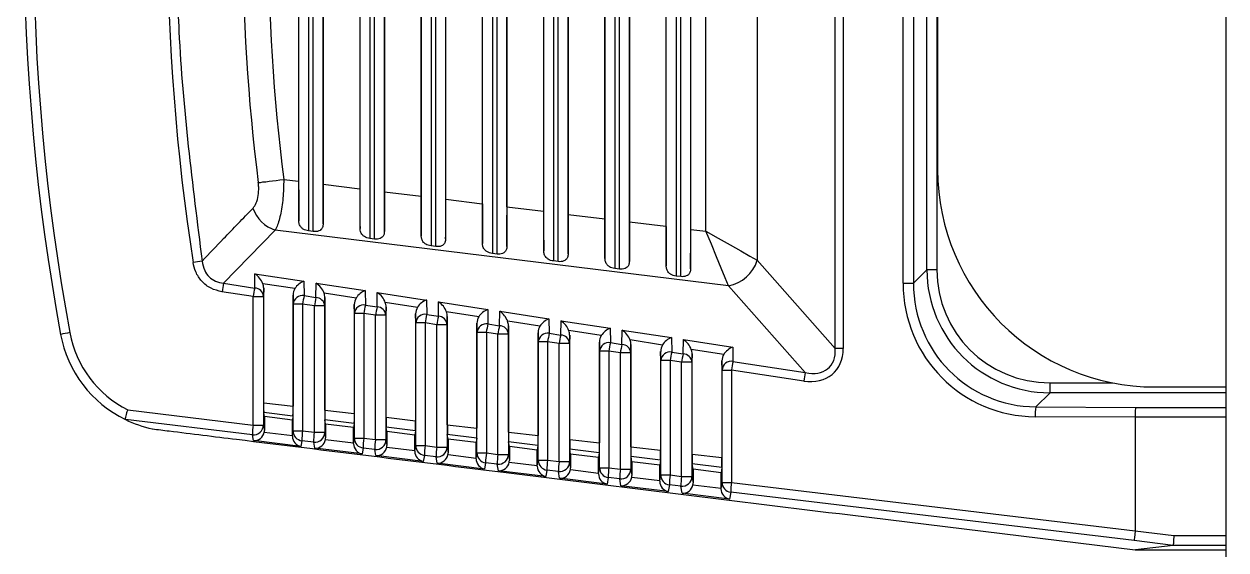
# Model space of a CAD drawing. Extents: x 16.7 to 113.1, y 4.5 to 84.5.
# Drawn here: x 48.875 to 50.092, y 35.281 to 35.814 of the extents above; entities that cross this region are included whole.
import ezdxf

# ---------------------------------------------------------------- set-up
doc = ezdxf.new("R2010")
doc.units = 0
doc.header["$MEASUREMENT"] = 0
doc.layers.add('OBJECT', color=7, linetype='CONTINUOUS')

msp = doc.modelspace()

# ---------------------------------------------------------------- linework, layer by layer
at = {"layer": 'OBJECT'}
for p, q in [((50.0917, 33.7065), (50.0917, 38.1065)), ((49.6961, 35.4855), (49.6961, 36.3274)), ((49.7042, 36.3274), (49.7042, 35.4855)), ((49.5349, 36.2541), (49.5349, 35.5588)), ((49.5396, 35.5583), (49.5396, 36.2547)), ((49.7647, 35.5515), (49.7647, 36.2615)), ((49.7752, 36.2615), (49.7752, 35.5515)), ((49.4729, 36.2465), (49.4729, 35.5664)), ((49.4776, 35.5659), (49.4776, 36.2471)), ((49.5249, 35.5691), (49.5249, 36.2439)), ((49.5496, 36.2469), (49.5496, 35.566)), ((49.7889, 35.5652), (49.7889, 36.2478)), ((49.7989, 36.2478), (49.7989, 35.5652)), ((49.3489, 36.2313), (49.3489, 35.5817)), ((49.3536, 35.5811), (49.3536, 36.2319)), ((49.4009, 35.5843), (49.4009, 36.2287)), ((49.4109, 36.2389), (49.4109, 35.5741)), ((49.4156, 35.5735), (49.4156, 36.2395)), ((49.4256, 36.2317), (49.4256, 35.5813)), ((49.4629, 35.5767), (49.4629, 36.2363)), ((49.4876, 36.2393), (49.4876, 35.5737)), ((49.617, 36.2381), (49.617, 35.5749)), ((49.2249, 36.2161), (49.2249, 35.5969)), ((49.2296, 35.5963), (49.2296, 36.2166)), ((49.2869, 36.2237), (49.2869, 35.5893)), ((49.2916, 35.5887), (49.2916, 36.2243)), ((49.3016, 36.2165), (49.3016, 35.5965)), ((49.3389, 35.5919), (49.3389, 36.221)), ((49.3636, 36.2241), (49.3636, 35.5889)), ((49.1629, 36.2084), (49.1629, 35.6045)), ((49.1676, 35.6039), (49.1676, 36.209)), ((49.2149, 35.6071), (49.2149, 36.2058)), ((49.2396, 36.2089), (49.2396, 35.6041)), ((49.2769, 35.5995), (49.2769, 36.2134)), ((49.5247, 36.2038), (49.5247, 35.6092)), ((49.5497, 35.6061), (49.5497, 36.2068)), ((49.5651, 35.6042), (49.5651, 36.2087)), ((49.1529, 35.6148), (49.1529, 36.1982)), ((49.1776, 36.2012), (49.1776, 35.6117)), ((49.4257, 35.6213), (49.4257, 36.1916)), ((49.4627, 36.1962), (49.4627, 35.6168)), ((49.4877, 35.6137), (49.4877, 36.1992)), ((49.3387, 36.1809), (49.3387, 35.632)), ((49.3637, 35.6289), (49.3637, 36.184)), ((49.4007, 36.1886), (49.4007, 35.6244)), ((49.2397, 35.6442), (49.2397, 36.1688)), ((49.2767, 36.1733), (49.2767, 35.6396)), ((49.3017, 35.6366), (49.3017, 36.1764)), ((49.1527, 36.1581), (49.1527, 35.6549)), ((49.1777, 35.6518), (49.1777, 36.1612)), ((49.2147, 36.1657), (49.2147, 35.6472)), ((49.7997, 36.1465), (49.7997, 35.6665)), ((49.1377, 35.6567), (49.1527, 35.6549)), ((49.1777, 35.6518), (49.2147, 35.6472)), ((49.2397, 35.6442), (49.2767, 35.6396)), ((49.3017, 35.6366), (49.3387, 35.632)), ((49.3637, 35.6289), (49.4007, 35.6244)), ((49.4257, 35.6213), (49.4627, 35.6168)), ((49.4877, 35.6137), (49.5247, 35.6092)), ((49.1291, 35.6054), (49.0767, 35.5515)), ((49.5879, 35.5491), (49.1291, 35.6054)), ((49.1676, 35.6039), (49.1629, 35.6045)), ((49.2296, 35.5963), (49.2249, 35.5969)), ((49.5497, 35.6061), (49.5651, 35.6042)), ((49.2916, 35.5887), (49.2869, 35.5893)), ((49.3536, 35.5811), (49.3489, 35.5817)), ((49.4156, 35.5735), (49.4109, 35.5741)), ((49.617, 35.5749), (49.6961, 35.4855)), ((49.1083, 35.5467), (49.1085, 35.5612)), ((49.1085, 35.5612), (49.1581, 35.5536)), ((49.4776, 35.5659), (49.4729, 35.5664)), ((49.5396, 35.5583), (49.5349, 35.5588)), ((49.7752, 35.5515), (49.7889, 35.5652)), ((49.7989, 35.5652), (49.7889, 35.5652)), ((49.0767, 35.5515), (49.1083, 35.5467)), ((49.149, 35.5462), (49.1165, 35.5511)), ((49.1174, 35.5465), (49.1172, 35.5381)), ((49.1174, 35.4306), (49.1174, 35.5465)), ((49.1581, 35.5536), (49.1583, 35.539)), ((49.1703, 35.5372), (49.1705, 35.5517)), ((49.1705, 35.5517), (49.2201, 35.5441)), ((49.6657, 35.4611), (49.5879, 35.5491)), ((49.7647, 35.5515), (49.7752, 35.5515)), ((49.1067, 35.5381), (49.0751, 35.5429)), ((49.1067, 35.408), (49.1067, 35.5381)), ((49.1067, 35.5381), (49.1172, 35.5381)), ((49.1172, 35.5381), (49.1172, 35.408)), ((49.1473, 35.5304), (49.1471, 35.5395)), ((49.1471, 35.5395), (49.1471, 35.4271)), ((49.1583, 35.539), (49.1703, 35.5372)), ((49.211, 35.5366), (49.1785, 35.5416)), ((49.1793, 35.537), (49.1792, 35.5286)), ((49.1793, 35.4232), (49.1793, 35.537)), ((49.2201, 35.5441), (49.2203, 35.5295)), ((49.2322, 35.5276), (49.2324, 35.5422)), ((49.2324, 35.5422), (49.2821, 35.5345)), ((49.2821, 35.5345), (49.2824, 35.52)), ((49.1567, 35.5304), (49.1473, 35.5304)), ((49.1473, 35.402), (49.1473, 35.5304)), ((49.1687, 35.5286), (49.1567, 35.5304)), ((49.1567, 35.5304), (49.1567, 35.402)), ((49.1792, 35.5286), (49.1687, 35.5286)), ((49.1687, 35.4006), (49.1687, 35.5286)), ((49.1792, 35.5286), (49.1792, 35.4006)), ((49.2093, 35.5209), (49.2091, 35.53)), ((49.2091, 35.53), (49.2091, 35.4196)), ((49.2203, 35.5295), (49.2322, 35.5276)), ((49.273, 35.5271), (49.2405, 35.5321)), ((49.2413, 35.5275), (49.2412, 35.5191)), ((49.2413, 35.4158), (49.2413, 35.5275)), ((49.2942, 35.5181), (49.2944, 35.5327)), ((49.2944, 35.5327), (49.3442, 35.525)), ((49.3351, 35.5176), (49.3025, 35.5226)), ((49.3442, 35.525), (49.3444, 35.5104)), ((49.3562, 35.5086), (49.3564, 35.5232)), ((49.3564, 35.5232), (49.4062, 35.5155)), ((49.2188, 35.5209), (49.2093, 35.5209)), ((49.2093, 35.3946), (49.2093, 35.5209)), ((49.2306, 35.5191), (49.2188, 35.5209)), ((49.2188, 35.5209), (49.2188, 35.3946)), ((49.2412, 35.5191), (49.2306, 35.5191)), ((49.2306, 35.3932), (49.2306, 35.5191)), ((49.2412, 35.5191), (49.2412, 35.3932)), ((49.2713, 35.5114), (49.2712, 35.5205)), ((49.2712, 35.5205), (49.2712, 35.4122)), ((49.2808, 35.5114), (49.2713, 35.5114)), ((49.2713, 35.3871), (49.2713, 35.5114)), ((49.2926, 35.5095), (49.2808, 35.5114)), ((49.2808, 35.5114), (49.2808, 35.3871)), ((49.2824, 35.52), (49.2942, 35.5181)), ((49.3033, 35.518), (49.3031, 35.5095)), ((49.3033, 35.4083), (49.3033, 35.518)), ((49.3333, 35.5018), (49.3332, 35.511)), ((49.3332, 35.511), (49.3332, 35.4047)), ((49.3444, 35.5104), (49.3562, 35.5086)), ((49.3971, 35.5081), (49.3644, 35.5131)), ((49.4062, 35.5155), (49.4064, 35.5009)), ((49.4181, 35.4991), (49.4184, 35.5136)), ((49.4184, 35.5136), (49.4682, 35.506)), ((49.3031, 35.5095), (49.2926, 35.5095)), ((49.2926, 35.3857), (49.2926, 35.5095)), ((49.3031, 35.5095), (49.3031, 35.3857)), ((49.3428, 35.5018), (49.3333, 35.5018)), ((49.3333, 35.3797), (49.3333, 35.5018)), ((49.3546, 35.5), (49.3428, 35.5018)), ((49.3428, 35.5018), (49.3428, 35.3797)), ((49.3651, 35.5), (49.3546, 35.5)), ((49.3546, 35.3783), (49.3546, 35.5)), ((49.3652, 35.5085), (49.3651, 35.5)), ((49.3651, 35.5), (49.3651, 35.3783)), ((49.3652, 35.4009), (49.3652, 35.5085)), ((49.3954, 35.4923), (49.3952, 35.5014)), ((49.3952, 35.5014), (49.3952, 35.3973)), ((49.4064, 35.5009), (49.4181, 35.4991)), ((49.4591, 35.4985), (49.4264, 35.5036)), ((49.4272, 35.499), (49.4271, 35.4905)), ((49.4272, 35.3934), (49.4272, 35.499)), ((49.4682, 35.506), (49.4685, 35.4914)), ((49.4801, 35.4896), (49.4803, 35.5041)), ((49.4803, 35.5041), (49.5303, 35.4965)), ((49.4048, 35.4923), (49.3954, 35.4923)), ((49.3954, 35.3723), (49.3954, 35.4923)), ((49.4166, 35.4905), (49.4048, 35.4923)), ((49.4048, 35.4923), (49.4048, 35.3723)), ((49.4271, 35.4905), (49.4166, 35.4905)), ((49.4166, 35.3709), (49.4166, 35.4905)), ((49.4271, 35.4905), (49.4271, 35.3709)), ((49.4574, 35.4828), (49.4573, 35.4919)), ((49.4573, 35.4919), (49.4573, 35.3898)), ((49.4685, 35.4914), (49.4801, 35.4896)), ((49.5211, 35.489), (49.4884, 35.4941)), ((49.4892, 35.4895), (49.4891, 35.481)), ((49.4892, 35.386), (49.4892, 35.4895)), ((49.5303, 35.4965), (49.5305, 35.4819)), ((49.5421, 35.4801), (49.5423, 35.4946)), ((49.5423, 35.4946), (49.5923, 35.4869)), ((49.5923, 35.4869), (49.5925, 35.4723)), ((49.4669, 35.4828), (49.4574, 35.4828)), ((49.4574, 35.3648), (49.4574, 35.4828)), ((49.4785, 35.481), (49.4669, 35.4828)), ((49.4669, 35.4828), (49.4669, 35.3648)), ((49.4891, 35.481), (49.4785, 35.481)), ((49.4785, 35.3634), (49.4785, 35.481)), ((49.4891, 35.481), (49.4891, 35.3634)), ((49.5194, 35.4733), (49.5193, 35.4824)), ((49.5193, 35.4824), (49.5193, 35.3824)), ((49.5305, 35.4819), (49.5421, 35.4801)), ((49.5832, 35.4795), (49.5503, 35.4845)), ((49.5512, 35.48), (49.551, 35.4715)), ((49.5512, 35.3786), (49.5512, 35.48)), ((49.7042, 35.4855), (49.6961, 35.4855)), ((49.5289, 35.4733), (49.5194, 35.4733)), ((49.5194, 35.3574), (49.5194, 35.4733)), ((49.5405, 35.4715), (49.5289, 35.4733)), ((49.5289, 35.4733), (49.5289, 35.3574)), ((49.551, 35.4715), (49.5405, 35.4715)), ((49.5405, 35.356), (49.5405, 35.4715)), ((49.551, 35.4715), (49.551, 35.356)), ((49.5815, 35.4637), (49.5813, 35.4729)), ((49.5813, 35.4729), (49.5813, 35.375)), ((49.5815, 35.4637), (49.5909, 35.4637)), ((49.5815, 35.3499), (49.5815, 35.4637)), ((49.5909, 35.4637), (49.5909, 35.3499)), ((49.6641, 35.4525), (49.5909, 35.4637)), ((49.5925, 35.4723), (49.6657, 35.4611)), ((49.9135, 35.4407), (49.9135, 35.4506)), ((49.9135, 35.4506), (49.9771, 35.4506)), ((49.9135, 35.4407), (49.8991, 35.4263)), ((50.0917, 35.4407), (49.9135, 35.4407)), ((50.0197, 35.4465), (50.0917, 35.4465)), ((49.1174, 35.4306), (49.1471, 35.4271)), ((49.8991, 35.4263), (50, 35.4259)), ((50, 35.4259), (50.0917, 35.4259)), ((48.9773, 35.4136), (48.9774, 35.4135)), ((49.106, 35.3981), (48.9773, 35.4136)), ((48.9797, 35.4233), (49.1067, 35.408)), ((49.1181, 35.4165), (49.1174, 35.4206)), ((49.147, 35.4171), (49.1174, 35.4206)), ((49.1181, 35.4165), (49.1181, 35.4026)), ((49.1464, 35.413), (49.1181, 35.4165)), ((49.147, 35.4171), (49.1464, 35.413)), ((49.1464, 35.3974), (49.1464, 35.413)), ((49.1793, 35.4232), (49.2091, 35.4196)), ((49.1801, 35.4089), (49.1794, 35.4132)), ((49.2091, 35.4096), (49.1794, 35.4132)), ((49.2413, 35.4158), (49.2712, 35.4122)), ((49.9997, 35.4159), (49.8986, 35.4164)), ((49.9997, 35.4159), (49.9997, 35.3009)), ((49.9997, 35.4159), (49.9997, 35.4159)), ((50.0917, 35.4159), (49.9997, 35.4159)), ((49.1067, 35.408), (49.1172, 35.408)), ((49.1172, 35.408), (49.1181, 35.4026)), ((49.118, 35.4009), (49.1464, 35.3974)), ((49.1464, 35.3967), (49.1473, 35.402)), ((49.1473, 35.402), (49.1567, 35.402)), ((49.1567, 35.402), (49.1687, 35.4006)), ((49.1687, 35.4006), (49.1792, 35.4006)), ((49.1792, 35.4006), (49.1801, 35.395)), ((49.1801, 35.4089), (49.1801, 35.395)), ((49.2084, 35.4054), (49.1801, 35.4089)), ((49.2091, 35.4096), (49.2084, 35.4054)), ((49.2084, 35.3898), (49.2084, 35.4054)), ((49.2421, 35.4013), (49.2414, 35.4057)), ((49.2711, 35.4022), (49.2414, 35.4057)), ((49.2421, 35.4013), (49.2421, 35.3874)), ((49.2704, 35.3978), (49.2421, 35.4013)), ((49.2711, 35.4022), (49.2704, 35.3978)), ((49.3033, 35.4083), (49.3332, 35.4047)), ((49.3652, 35.4009), (49.3952, 35.3973)), ((49.107, 35.3922), (49.106, 35.3981)), ((49.155, 35.3863), (49.107, 35.3922)), ((49.156, 35.3921), (49.155, 35.3863)), ((49.168, 35.3907), (49.156, 35.3921)), ((49.169, 35.3846), (49.168, 35.3907)), ((49.18, 35.3933), (49.2084, 35.3898)), ((49.2084, 35.3891), (49.2093, 35.3946)), ((49.2093, 35.3946), (49.2188, 35.3946)), ((49.2188, 35.3946), (49.2306, 35.3932)), ((49.2306, 35.3932), (49.2412, 35.3932)), ((49.2412, 35.3932), (49.2421, 35.3874)), ((49.2704, 35.3822), (49.2704, 35.3978)), ((49.3041, 35.3937), (49.3033, 35.3983)), ((49.3331, 35.3947), (49.3033, 35.3983)), ((49.3041, 35.3937), (49.3041, 35.3798)), ((49.3324, 35.3902), (49.3041, 35.3937)), ((49.3331, 35.3947), (49.3324, 35.3902)), ((49.3324, 35.3746), (49.3324, 35.3902)), ((49.3661, 35.3861), (49.3653, 35.3909)), ((49.3951, 35.3873), (49.3653, 35.3909)), ((49.4272, 35.3934), (49.4573, 35.3898)), ((49.217, 35.3787), (49.169, 35.3846)), ((49.2181, 35.3847), (49.217, 35.3787)), ((49.23, 35.3833), (49.2181, 35.3847)), ((49.231, 35.377), (49.23, 35.3833)), ((49.279, 35.3711), (49.231, 35.377)), ((49.242, 35.3857), (49.2704, 35.3822)), ((49.2704, 35.3815), (49.2713, 35.3871)), ((49.2713, 35.3871), (49.2808, 35.3871)), ((49.2801, 35.3772), (49.279, 35.3711)), ((49.2919, 35.3758), (49.2801, 35.3772)), ((49.2808, 35.3871), (49.2926, 35.3857)), ((49.2926, 35.3857), (49.3031, 35.3857)), ((49.3031, 35.3857), (49.3041, 35.3798)), ((49.304, 35.3781), (49.3324, 35.3746)), ((49.3324, 35.3739), (49.3333, 35.3797)), ((49.3333, 35.3797), (49.3428, 35.3797)), ((49.3428, 35.3797), (49.3546, 35.3783)), ((49.3546, 35.3783), (49.3651, 35.3783)), ((49.3651, 35.3783), (49.3661, 35.3722)), ((49.3661, 35.3861), (49.3661, 35.3722)), ((49.3944, 35.3826), (49.3661, 35.3861)), ((49.3951, 35.3873), (49.3944, 35.3826)), ((49.3944, 35.367), (49.3944, 35.3826)), ((49.4281, 35.3784), (49.4273, 35.3834)), ((49.4572, 35.3799), (49.4273, 35.3834)), ((49.4281, 35.3784), (49.4281, 35.3646)), ((49.4564, 35.375), (49.4281, 35.3784)), ((49.4572, 35.3799), (49.4564, 35.375)), ((49.4892, 35.386), (49.5193, 35.3824)), ((49.4901, 35.3708), (49.4893, 35.376)), ((49.5192, 35.3724), (49.4893, 35.376)), ((49.5512, 35.3786), (49.5813, 35.375)), ((49.293, 35.3693), (49.2919, 35.3758)), ((49.341, 35.3634), (49.293, 35.3693)), ((49.3421, 35.3698), (49.341, 35.3634)), ((49.3539, 35.3684), (49.3421, 35.3698)), ((49.355, 35.3617), (49.3539, 35.3684)), ((49.366, 35.3704), (49.3944, 35.367)), ((49.3944, 35.3662), (49.3954, 35.3723)), ((49.3954, 35.3723), (49.4048, 35.3723)), ((49.4048, 35.3723), (49.4166, 35.3709)), ((49.4166, 35.3709), (49.4271, 35.3709)), ((49.4271, 35.3709), (49.4281, 35.3646)), ((49.4564, 35.3593), (49.4564, 35.375)), ((49.4564, 35.3586), (49.4574, 35.3648)), ((49.4574, 35.3648), (49.4669, 35.3648)), ((49.4669, 35.3648), (49.4785, 35.3634)), ((49.4901, 35.3708), (49.4901, 35.3569)), ((49.5184, 35.3674), (49.4901, 35.3708)), ((49.5192, 35.3724), (49.5184, 35.3674)), ((49.5184, 35.3517), (49.5184, 35.3674)), ((49.5521, 35.3632), (49.5512, 35.3686)), ((49.5812, 35.365), (49.5512, 35.3686)), ((49.5812, 35.365), (49.5804, 35.3597)), ((49.403, 35.3558), (49.355, 35.3617)), ((49.4041, 35.3623), (49.403, 35.3558)), ((49.4159, 35.3609), (49.4041, 35.3623)), ((49.417, 35.3541), (49.4159, 35.3609)), ((49.465, 35.3482), (49.417, 35.3541)), ((49.428, 35.3628), (49.4564, 35.3593)), ((49.4662, 35.3549), (49.465, 35.3482)), ((49.4778, 35.3535), (49.4662, 35.3549)), ((49.479, 35.3465), (49.4778, 35.3535)), ((49.4785, 35.3634), (49.4891, 35.3634)), ((49.4891, 35.3634), (49.4901, 35.3569)), ((49.49, 35.3552), (49.5184, 35.3517)), ((49.5184, 35.351), (49.5194, 35.3574)), ((49.5194, 35.3574), (49.5289, 35.3574)), ((49.5289, 35.3574), (49.5405, 35.356)), ((49.5405, 35.356), (49.551, 35.356)), ((49.551, 35.356), (49.5521, 35.3493)), ((49.5521, 35.3632), (49.5521, 35.3493)), ((49.5804, 35.3597), (49.5521, 35.3632)), ((49.5804, 35.3441), (49.5804, 35.3597)), ((49.527, 35.3406), (49.479, 35.3465)), ((49.5282, 35.3475), (49.527, 35.3406)), ((49.5398, 35.3461), (49.5282, 35.3475)), ((49.541, 35.3389), (49.5398, 35.3461)), ((49.552, 35.3476), (49.5804, 35.3441)), ((49.5804, 35.3434), (49.5815, 35.3499)), ((49.5815, 35.3499), (49.5909, 35.3499)), ((49.5902, 35.34), (49.589, 35.333)), ((49.9988, 35.291), (49.5902, 35.34)), ((49.5909, 35.3499), (49.9997, 35.3009)), ((49.589, 35.333), (49.541, 35.3389)), ((49.7111, 35.3169), (49.9996, 35.2815)), ((50.0383, 35.2861), (49.9988, 35.291)), ((49.9997, 35.3009), (50.0389, 35.2961)), ((50.0389, 35.2961), (50.0917, 35.2961)), ((49.9997, 35.2815), (49.9996, 35.2815)), ((50.0383, 35.2861), (50.0001, 35.2815)), ((50.0001, 35.2815), (50.0917, 35.2815)), ((50.0917, 35.2861), (50.0383, 35.2861))]:
    msp.add_line(p, q, dxfattribs=at)
at = {"layer": 'OBJECT', "flags": 128}
for points in [[(49.1119, 35.6535), (49.1141, 35.6537), (49.1166, 35.6541), (49.1196, 35.6544), (49.1228, 35.6548), (49.1263, 35.6553), (49.13, 35.6557), (49.1338, 35.6562), (49.1377, 35.6567)], [(49.5879, 35.5491), (49.5847, 35.5569), (49.5806, 35.5668), (49.5758, 35.5783), (49.5706, 35.591), (49.5651, 35.6042)], [(49.5651, 35.6042), (49.5776, 35.5972), (49.5895, 35.5904), (49.6004, 35.5843), (49.6097, 35.579), (49.617, 35.5749)], [(50.0389, 35.2961), (50.0388, 35.2942), (50.0387, 35.2924), (50.0386, 35.2907), (50.0385, 35.2892), (50.0384, 35.288), (50.0383, 35.287), (50.0383, 35.2864), (50.0383, 35.2861)]]:
    msp.add_lwpolyline(points, dxfattribs=at)
at = {"layer": 'OBJECT'}
for centre, radius, start, end in [((51.1247, 35.9065), 2.25, 169.5863, 190.4137), ((51.1242, 35.9065), 2.24, 169.5863, 190.4137), ((51.1247, 35.9065), 2.0287, 172.8353, 187.1647), ((51.1247, 35.9065), 2.0027, 172.8353, 187.1647), ((50.0197, 35.6665), 0.22, 180, 270), ((49.1405, 35.6395), 0.036, 199.3265, 251.54), ((49.1624, 34.8333), 0.7484, 98.2514, 98.9543), ((49.5813, 35.5859), 0.0374, 280.1848, 342.8154), ((49.1875, 35.5267), 0.1135, 167.3627, 171.7741), ((49.2191, 35.5218), 0.1136, 167.3633, 171.7735), ((49.108, 35.5374), 0.00928, 4.194, 88.0823), ((49.1568, 35.5295), 0.0096, 81.0487, 174.6845), ((49.2691, 35.5142), 0.1135, 167.3627, 171.7741), ((49.281, 35.5123), 0.1135, 167.362, 171.7748), ((49.1699, 35.5279), 0.00928, 4.1901, 88.0862), ((49.2188, 35.52), 0.0096, 81.0478, 174.6853), ((49.3311, 35.5046), 0.1135, 167.3592, 171.7738), ((49.3431, 35.5028), 0.1136, 167.3618, 171.7712), ((49.2319, 35.5184), 0.00928, 4.194, 88.0823), ((49.2809, 35.5105), 0.0096, 81.0487, 174.6845), ((49.3931, 35.4951), 0.1135, 167.362, 171.7748), ((49.4047, 35.4933), 0.1132, 167.355, 171.778), ((49.2939, 35.5089), 0.00928, 4.1941, 88.0823), ((49.3429, 35.5009), 0.0096, 81.0471, 174.6861), ((49.4551, 35.4856), 0.1135, 167.3592, 171.7738), ((48.9631, 35.2606), 0.2446, 99.8788, 102.1), ((49.0298, 35.5215), 0.12, 190.4137, 244.0782), ((49.0293, 35.5215), 0.11, 190.4137, 243.2137), ((49.467, 35.4838), 0.1136, 167.3633, 171.7735), ((49.3559, 35.4993), 0.00928, 4.194, 88.0823), ((49.4049, 35.4914), 0.0096, 81.0468, 174.6863), ((49.5172, 35.4761), 0.1135, 167.362, 171.7748), ((49.5292, 35.4742), 0.1138, 167.3653, 171.7677), ((49.4178, 35.4898), 0.00928, 4.1901, 88.0862), ((49.467, 35.4819), 0.0096, 81.0471, 174.6861), ((49.5793, 35.4665), 0.1136, 167.3618, 171.7712), ((49.5908, 35.4648), 0.1135, 167.3592, 171.7738), ((49.4798, 35.4803), 0.00928, 4.1961, 88.0803), ((49.529, 35.4724), 0.0096, 81.0458, 174.6873), ((49.6412, 35.457), 0.1135, 167.362, 171.7748), ((49.6526, 35.4553), 0.1133, 167.3557, 171.7773), ((49.5418, 35.4708), 0.00928, 4.1921, 88.0824), ((49.591, 35.4629), 0.0096, 81.0471, 174.6861), ((49.7034, 35.4475), 0.1136, 167.3618, 171.7712), ((49.7768, 35.4362), 0.1138, 167.3659, 171.7671), ((49.9564, 35.4183), 0.0579, 172.0234, 181.9156), ((49.0298, 35.5215), 0.12, 244.0782, 257.8929), ((49.1072, 35.4081), 0.01, 263.0107, 359.9237), ((49.1598, 35.3994), 0.0538, 170.7162, 181.3208), ((49.1572, 35.402), 0.01, 180.0623, 263.0254), ((49.2098, 35.3934), 0.0537, 170.715, 181.3215), ((49.1692, 35.4006), 0.01, 263.008, 359.923), ((49.2216, 35.3919), 0.0537, 170.7053, 181.3313), ((49.2193, 35.3946), 0.01, 180.0614, 263.0263), ((49.2718, 35.3859), 0.0537, 170.7121, 181.3278), ((49.2836, 35.3845), 0.0537, 170.7112, 181.3287), ((49.2312, 35.3932), 0.01, 263.0095, 359.9215), ((49.2813, 35.3872), 0.01, 180.0657, 263.022), ((49.3338, 35.3785), 0.0537, 170.715, 181.3215), ((49.2931, 35.3857), 0.01, 263.0136, 359.9208), ((49.3456, 35.3771), 0.0537, 170.7125, 181.3279), ((49.3433, 35.3797), 0.01, 180.0614, 263.0263), ((49.3958, 35.371), 0.0537, 170.7121, 181.3278), ((49.3551, 35.3783), 0.01, 263.0107, 359.9237), ((49.4076, 35.3696), 0.0538, 170.7162, 181.3208), ((49.4054, 35.3723), 0.01, 180.0623, 263.022), ((49.4579, 35.3636), 0.0538, 170.7162, 181.3208), ((49.4171, 35.3709), 0.01, 263.008, 359.923), ((49.4695, 35.3622), 0.0537, 170.7112, 181.3287), ((49.4674, 35.3648), 0.01, 180.0614, 263.0263), ((49.5199, 35.3562), 0.0537, 170.7112, 181.3287), ((49.4791, 35.3634), 0.01, 263.0095, 359.9215), ((49.5315, 35.3548), 0.0537, 170.7112, 181.3287), ((49.5294, 35.3574), 0.01, 180.0623, 263.022), ((49.582, 35.3487), 0.0538, 170.7162, 181.3208), ((49.541, 35.356), 0.01, 263.0107, 359.9237), ((49.5936, 35.3473), 0.0538, 170.7162, 181.3208), ((49.5914, 35.3499), 0.01, 180.0614, 263.0263), ((49.6439, 35.3413), 0.0537, 170.7112, 181.3287)]:
    msp.add_arc(centre, radius, start, end, dxfattribs=at)
for centre, major_axis, ratio, start_param, end_param in [((51.1904, 35.9065), (2.1703, 0), 0.999535, 2.987078, 3.296107), ((49.1533, 35.6548), (0, 0.0605), 0.008662, 1.569733, 2.294663), ((49.1772, 35.6518), (0, 0.0605), 0.008662, 3.986395, 4.711325), ((49.2153, 35.6472), (0, 0.0605), 0.008662, 1.569733, 2.294663), ((49.2392, 35.6442), (0, 0.0605), 0.008662, 3.986395, 4.711325), ((49.2773, 35.6396), (0, 0.0605), 0.008662, 1.569733, 2.294663), ((49.3012, 35.6366), (0, 0.0605), 0.008662, 3.986395, 4.711325), ((49.3393, 35.632), (0, 0.0605), 0.008662, 1.569733, 2.294663), ((49.3632, 35.629), (0, 0.0605), 0.008662, 3.986395, 4.711325), ((49.4013, 35.6243), (0, 0.0605), 0.008662, 1.569733, 2.294663), ((49.4252, 35.6214), (0, 0.0605), 0.008662, 3.986395, 4.711325), ((49.4633, 35.6167), (0, 0.0605), 0.008662, 1.569733, 2.294663), ((49.4872, 35.6138), (0, 0.0605), 0.008662, 3.986395, 4.711325), ((49.5253, 35.6091), (0, 0.0605), 0.008662, 1.569733, 2.294663), ((49.5492, 35.6062), (0, 0.0605), 0.008662, 3.986395, 4.711325), ((49.1074, 35.5526), (-0.00828, 0.00979), 0.557988, 4.134811, 5.189222), ((49.9143, 35.5661), (0.089, 0.089), 0.993631, 2.359993, 3.923193), ((49.9143, 35.5661), (-0.0819, -0.0819), 0.992433, 5.501585, 7.064785), ((49.1074, 35.5468), (-0.0009, 0.0115), 0.862782, 4.62558, 5.031841), ((49.157, 35.545), (0.00883, 0.00769), 0.591833, 0.988251, 2.042663), ((49.1694, 35.5431), (-0.00828, 0.00979), 0.557988, 4.134811, 5.189222), ((49.8996, 35.5519), (0.0387, 0.1299), 0.994537, 1.861849, 3.425049), ((49.9001, 35.5519), (0.0407, 0.1188), 0.993756, 1.902233, 3.465433), ((49.1571, 35.5392), (-0.0012, 0.0115), 0.861198, 0.832372, 1.450105), ((49.1693, 35.5373), (-0.0009, 0.0115), 0.862782, 4.62558, 5.031841), ((49.2191, 35.5296), (-0.0012, 0.0115), 0.861198, 0.832372, 1.450105), ((49.2191, 35.5355), (0.00883, 0.00769), 0.591833, 0.988251, 2.042663), ((49.2314, 35.5336), (-0.00828, 0.00979), 0.557988, 4.134811, 5.189222), ((49.2811, 35.526), (0.00883, 0.00769), 0.591833, 0.988251, 2.042663), ((49.2313, 35.5278), (-0.0009, 0.0115), 0.862782, 4.62558, 5.031841), ((49.2812, 35.5201), (-0.0012, 0.0115), 0.861198, 0.832372, 1.450105), ((49.2934, 35.5241), (-0.00828, 0.00979), 0.557988, 4.134811, 5.189222), ((49.2933, 35.5183), (-0.0009, 0.0115), 0.862782, 4.62558, 5.031841), ((49.3431, 35.5164), (0.00883, 0.00769), 0.591833, 0.988251, 2.042663), ((49.3553, 35.5146), (-0.00828, 0.00979), 0.557988, 4.134811, 5.189222), ((49.3432, 35.5106), (-0.0012, 0.0115), 0.861198, 0.832372, 1.450105), ((49.3552, 35.5087), (-0.0009, 0.0115), 0.862782, 4.62558, 5.031841), ((49.4051, 35.5069), (0.00883, 0.00769), 0.591833, 0.988251, 2.042663), ((49.4173, 35.505), (-0.00828, 0.00979), 0.557988, 4.134811, 5.189222), ((49.4052, 35.5011), (-0.0012, 0.0115), 0.861198, 0.832372, 1.450105), ((49.4172, 35.4992), (-0.0009, 0.0115), 0.862782, 4.62558, 5.031841), ((49.4673, 35.4916), (-0.0012, 0.0115), 0.861198, 0.832372, 1.450105), ((49.4672, 35.4974), (0.00883, 0.00769), 0.591833, 0.988251, 2.042663), ((49.4793, 35.4955), (-0.00828, 0.00979), 0.557988, 4.134811, 5.189222), ((49.4792, 35.4897), (-0.0009, 0.0115), 0.862782, 4.62558, 5.031841), ((49.5293, 35.482), (-0.0012, 0.0115), 0.861198, 0.832372, 1.450105), ((49.5292, 35.4879), (0.00883, 0.00769), 0.591833, 0.988251, 2.042663), ((49.5412, 35.486), (-0.00828, 0.00979), 0.557988, 4.134811, 5.189222), ((49.5912, 35.4783), (0.00883, 0.00769), 0.591833, 0.988251, 2.042663), ((49.5412, 35.4802), (-0.0009, 0.0115), 0.862782, 4.62558, 5.031841), ((49.5913, 35.4725), (-0.0012, 0.0115), 0.861198, 0.832372, 1.450105), ((49.6566, 35.5002), (-0.0379, 0.0395), 0.729911, 2.380192, 3.791718), ((49.6571, 35.5002), (-0.0324, 0.0343), 0.634863, 2.385346, 3.796872), ((49.1174, 35.4307), (0, 0.0101), 0.008673, 1.576038, 3.088121), ((49.147, 35.4271), (0, 0.0101), 0.00868, 3.192982, 4.705065), ((50, 35.4159), (0.00002, 0.01), 0.026383, 0.087327, 1.570857), ((49.1794, 35.4232), (0, 0.0101), 0.008673, 1.576038, 3.088121), ((49.2091, 35.4197), (0, 0.0101), 0.00868, 3.192982, 4.705065), ((49.2414, 35.4158), (0, 0.0101), 0.008673, 1.576038, 3.088121), ((49.1082, 35.4021), (0.00707, 0.00734), 0.946913, 3.811986, 5.330422), ((49.1081, 35.4026), (0.0016, -0.00989), 0.998514, 1.236067, 1.409966), ((49.2711, 35.4122), (0, 0.0101), 0.00868, 3.192982, 4.705065), ((49.3034, 35.4084), (0, 0.0101), 0.008673, 1.576038, 3.088121), ((49.3331, 35.4048), (0, 0.0101), 0.00868, 3.192982, 4.705065), ((49.3653, 35.4009), (0, 0.0101), 0.008673, 1.576038, 3.088121), ((49.1563, 35.3962), (-0.00613, 0.00821), 0.948914, 0.904125, 2.352461), ((49.1463, 35.3974), (0, 0.0101), 0.008662, 4.641225, 4.711325), ((49.1702, 35.3945), (0.00707, 0.00734), 0.946913, 3.811986, 5.330422), ((49.1701, 35.395), (0.0016, -0.00989), 0.998514, 1.236067, 1.409966), ((49.2183, 35.3886), (-0.00613, 0.00821), 0.948914, 0.904125, 2.352461), ((49.2083, 35.3898), (0, 0.0101), 0.008662, 4.641225, 4.711325), ((49.3951, 35.3974), (0, 0.0101), 0.00868, 3.192982, 4.705065), ((49.4273, 35.3935), (0, 0.0101), 0.008673, 1.576038, 3.088121), ((49.4572, 35.3899), (0, 0.0101), 0.00868, 3.192982, 4.705065), ((49.2322, 35.3869), (0.00707, 0.00734), 0.946913, 3.811986, 5.330422), ((49.2321, 35.3874), (0.0016, -0.00989), 0.998514, 1.236067, 1.409966), ((49.2803, 35.381), (-0.00613, 0.00821), 0.948914, 0.904125, 2.352461), ((49.2703, 35.3822), (0, 0.0101), 0.008662, 4.641225, 4.711325), ((49.2942, 35.3793), (0.00707, 0.00734), 0.946913, 3.811986, 5.330422), ((49.2941, 35.3798), (0.0016, -0.00989), 0.998514, 1.236067, 1.409966), ((49.4893, 35.3861), (0, 0.0101), 0.008673, 1.576038, 3.088121), ((49.5192, 35.3825), (0, 0.0101), 0.00868, 3.192982, 4.705065), ((49.5512, 35.3786), (0, 0.0101), 0.008673, 1.576038, 3.088121), ((49.3423, 35.3734), (-0.00613, 0.00821), 0.948914, 0.904125, 2.352461), ((49.3323, 35.3746), (0, 0.0101), 0.008662, 4.641225, 4.711325), ((49.3562, 35.3716), (0.00707, 0.00734), 0.946913, 3.811986, 5.330422), ((49.3561, 35.3722), (0.0016, -0.00989), 0.998514, 1.236067, 1.409966), ((49.4043, 35.3657), (-0.00613, 0.00821), 0.948914, 0.904125, 2.352461), ((49.3943, 35.367), (0, 0.0101), 0.008662, 4.641225, 4.711325), ((49.4181, 35.3646), (0.0016, -0.00989), 0.998514, 1.236067, 1.409966), ((49.5812, 35.375), (0, 0.0101), 0.00868, 3.192982, 4.705065), ((49.4182, 35.364), (0.00707, 0.00734), 0.946913, 3.811986, 5.330422), ((49.4663, 35.3581), (-0.00613, 0.00821), 0.948914, 0.904125, 2.352461), ((49.4563, 35.3594), (0, 0.0101), 0.008662, 4.641225, 4.711325), ((49.4802, 35.3564), (0.00707, 0.00734), 0.946913, 3.811986, 5.330422), ((49.4801, 35.357), (0.0016, -0.00989), 0.998514, 1.236067, 1.409966), ((49.5183, 35.3517), (0, 0.0101), 0.008662, 4.641225, 4.711325), ((49.5283, 35.3505), (-0.00613, 0.00821), 0.948914, 0.904125, 2.352461), ((49.5422, 35.3488), (0.00707, 0.00734), 0.946913, 3.811986, 5.330422), ((49.5421, 35.3493), (0.0016, -0.00989), 0.998514, 1.236067, 1.409966), ((49.5903, 35.3429), (-0.00613, 0.00821), 0.948914, 0.904125, 2.352461), ((49.5803, 35.3441), (0, 0.0101), 0.008662, 4.641225, 4.711325), ((50, 35.3009), (0.00121, 0.00993), 0.026195, 1.577115, 3.089197), ((49.8103, 35.3242), (0.1894, -0.0233), 0.052407, 0.000098, 0.006453), ((49.0217, 35.4015), (0.9787, -0.1198), 0.00637, 6.244304, 6.257393), ((49.9567, 35.2961), (0.0816, -0.01), 0.00637, 6.257393, 6.283573)]:
    msp.add_ellipse(centre, major_axis=major_axis, ratio=ratio, start_param=start_param, end_param=end_param, dxfattribs=at)
for points, knots in [([(49.055, 36.239), (49.054, 36.2324), (49.0489, 36.1994), (49.0349, 36.0891), (49.0288, 35.9777), (49.0294, 35.8665), (49.0321, 35.7552), (49.0452, 35.6514), (49.055, 35.574)], [0, 0, 0, 0, 0.029967, 0.149857, 0.5, 0.529968, 0.649857, 1, 1, 1, 1]), ([(49.1377, 35.6567), (49.1375, 35.6502), (49.1372, 35.6373), (49.1345, 35.6201), (49.1315, 35.6101), (49.1296, 35.6062), (49.1291, 35.6054)], [0, 0, 0, 0, 0.307398, 0.614922, 0.920645, 1, 1, 1, 1]), ([(49.1066, 35.6276), (49.1078, 35.6292), (49.1102, 35.6323), (49.1121, 35.64), (49.1125, 35.6474), (49.1121, 35.6519), (49.1119, 35.6535)], [0, 0, 0, 0, 0.288935, 0.578765, 0.851938, 1, 1, 1, 1]), ([(49.055, 35.574), (49.0622, 35.5816), (49.0793, 35.5995), (49.0966, 35.6173), (49.1066, 35.6276)], [0, 0, 0, 0, 0.422662, 1, 1, 1, 1]), ([(49.1629, 35.6045), (49.1618, 35.6047), (49.1598, 35.6051), (49.1572, 35.6064), (49.1548, 35.6084), (49.1532, 35.6113), (49.153, 35.6136), (49.1529, 35.6148)], [0, 0, 0, 0, 0.16103, 0.3214, 0.497911, 0.76301, 1, 1, 1, 1]), ([(49.1776, 35.6117), (49.1775, 35.6105), (49.1773, 35.6083), (49.1756, 35.6059), (49.1734, 35.6044), (49.1706, 35.6037), (49.1686, 35.6039), (49.1676, 35.6039)], [0, 0, 0, 0, 0.2782996, 0.4908, 0.6659751, 0.8421114, 1, 1, 1, 1]), ([(49.2249, 35.5969), (49.2238, 35.5971), (49.2218, 35.5975), (49.2192, 35.5988), (49.2168, 35.6008), (49.2152, 35.6037), (49.215, 35.606), (49.2149, 35.6071)], [0, 0, 0, 0, 0.16103, 0.321392, 0.497911, 0.763, 1, 1, 1, 1]), ([(49.2396, 35.6041), (49.2395, 35.6029), (49.2393, 35.6007), (49.2376, 35.5983), (49.2354, 35.5968), (49.2326, 35.5961), (49.2306, 35.5963), (49.2296, 35.5963)], [0, 0, 0, 0, 0.278289, 0.490791, 0.665973, 0.84211, 1, 1, 1, 1]), ([(49.2869, 35.5893), (49.2858, 35.5895), (49.2838, 35.5899), (49.2812, 35.5912), (49.2788, 35.5932), (49.2772, 35.5961), (49.277, 35.5984), (49.2769, 35.5995)], [0, 0, 0, 0, 0.1610307, 0.3214009, 0.497913, 0.7630077, 1, 1, 1, 1]), ([(49.3016, 35.5965), (49.3015, 35.5953), (49.3013, 35.5931), (49.2996, 35.5907), (49.2974, 35.5892), (49.2946, 35.5885), (49.2926, 35.5886), (49.2916, 35.5887)], [0, 0, 0, 0, 0.278299, 0.490798, 0.665962, 0.842112, 1, 1, 1, 1]), ([(49.3489, 35.5817), (49.3478, 35.5819), (49.3458, 35.5822), (49.3432, 35.5836), (49.3408, 35.5856), (49.3392, 35.5884), (49.339, 35.5908), (49.3389, 35.5919)], [0, 0, 0, 0, 0.16103, 0.321394, 0.497913, 0.762997, 1, 1, 1, 1]), ([(49.3636, 35.5889), (49.3635, 35.5876), (49.3633, 35.5855), (49.3616, 35.5831), (49.3594, 35.5816), (49.3566, 35.5809), (49.3546, 35.581), (49.3536, 35.5811)], [0, 0, 0, 0, 0.278287, 0.49078, 0.665962, 0.842112, 1, 1, 1, 1]), ([(49.4109, 35.5741), (49.4098, 35.5742), (49.4078, 35.5746), (49.4052, 35.5759), (49.4028, 35.578), (49.4012, 35.5808), (49.401, 35.5832), (49.4009, 35.5843)], [0, 0, 0, 0, 0.1610307, 0.3214009, 0.497913, 0.7630077, 1, 1, 1, 1]), ([(49.0751, 35.5429), (49.0713, 35.5439), (49.0637, 35.5457), (49.0544, 35.5531), (49.0482, 35.5624), (49.0466, 35.5694), (49.0459, 35.5726)], [0, 0, 0, 0, 0.2618794, 0.5244054, 0.7764165, 1, 1, 1, 1]), ([(49.055, 35.574), (49.0556, 35.5707), (49.0567, 35.5648), (49.0619, 35.5578), (49.0686, 35.5531), (49.0739, 35.5521), (49.0767, 35.5515)], [0, 0, 0, 0, 0.2953363, 0.5247161, 0.7544597, 1, 1, 1, 1]), ([(49.4256, 35.5813), (49.4255, 35.58), (49.4253, 35.5779), (49.4236, 35.5755), (49.4214, 35.574), (49.4186, 35.5733), (49.4166, 35.5734), (49.4156, 35.5735)], [0, 0, 0, 0, 0.278297, 0.49079, 0.665963, 0.842113, 1, 1, 1, 1]), ([(49.4729, 35.5664), (49.4718, 35.5666), (49.4698, 35.567), (49.4672, 35.5683), (49.4648, 35.5704), (49.4632, 35.5732), (49.463, 35.5756), (49.4629, 35.5767)], [0, 0, 0, 0, 0.161016, 0.321392, 0.497912, 0.762997, 1, 1, 1, 1]), ([(49.4876, 35.5737), (49.4875, 35.5724), (49.4873, 35.5702), (49.4856, 35.5678), (49.4834, 35.5664), (49.4806, 35.5657), (49.4786, 35.5658), (49.4776, 35.5659)], [0, 0, 0, 0, 0.278287, 0.49078, 0.665962, 0.842112, 1, 1, 1, 1]), ([(49.5349, 35.5588), (49.5338, 35.559), (49.5318, 35.5594), (49.5292, 35.5607), (49.5268, 35.5628), (49.5252, 35.5656), (49.525, 35.568), (49.5249, 35.5691)], [0, 0, 0, 0, 0.1610162, 0.3213995, 0.497912, 0.7630072, 1, 1, 1, 1]), ([(49.5496, 35.566), (49.5495, 35.5648), (49.5493, 35.5626), (49.5476, 35.5602), (49.5454, 35.5588), (49.5426, 35.5581), (49.5406, 35.5582), (49.5396, 35.5583)], [0, 0, 0, 0, 0.278303, 0.490799, 0.665975, 0.842126, 1, 1, 1, 1]), ([(48.9773, 35.4136), (48.9773, 35.4137), (48.9773, 35.4141), (48.9777, 35.4159), (48.9783, 35.4184), (48.979, 35.421), (48.9795, 35.4226), (48.9797, 35.4232), (48.9797, 35.4233)], [0, 0, 0, 0, 0.2192768, 0.4385033, 0.6592408, 0.8829816, 0.9858182, 1, 1, 1, 1]), ([(49.0046, 35.4041), (49.0103, 35.4034), (49.0388, 35.3999), (49.1582, 35.3851), (49.3879, 35.3567), (49.595, 35.3312), (49.7111, 35.3169)], [0, 0, 0, 0, 0.024148, 0.120739, 0.507103, 1, 1, 1, 1])]:
    msp.add_open_spline(points, degree=3, knots=knots, dxfattribs=at)

doc.saveas('drawing.dxf')
